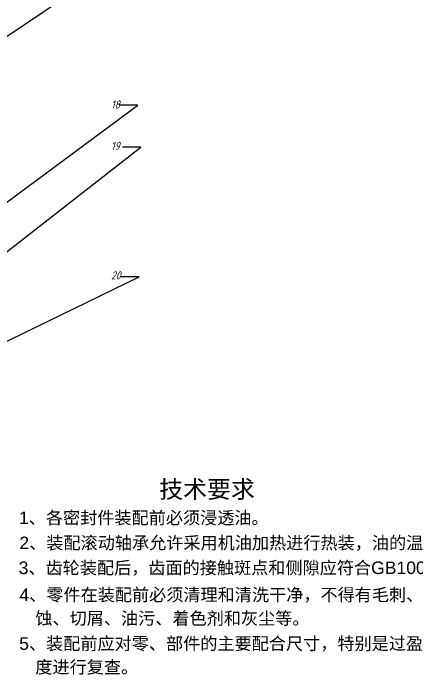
# Model space of a CAD drawing. Header units: millimetres. Extents: x 123 to 1312, y 107 to 948.
# Drawn here: x 552.2 to 709.3, y 303 to 560.6 of the extents above; entities that cross this region are included whole.
import ezdxf

# ---------------------------------------------------------------- set-up
doc = ezdxf.new("R2010")
doc.units = ezdxf.units.MM
doc.layers.add('尺寸', color=4, linetype='Continuous', lineweight=25)
doc.layers.add('文字', color=131, linetype='Continuous', lineweight=35)
doc.styles.add('PDF FangSong_GB2312', font='arial.ttf')
doc.styles.add('工程字-35', font='gbeitc.shx', dxfattribs={"height": 3.5, "bigfont": 'gbcbig.shx'})

msp = doc.modelspace()

# ---------------------------------------------------------------- linework, layer by layer
at = {"layer": '尺寸', "lineweight": 25}
for points in [[(455.244, 486.806), (455.027, 487.911), (600.553, 585.904), (593.311, 585.904)], [(457.521, 418.582), (457.357, 418.618), (600.741, 524.858), (593.498, 524.858)], [(477.183, 411.075), (477.019, 411.111), (601.887, 508.459), (594.645, 508.459)], [(424.886, 371.984), (424.722, 372.02), (601.236, 457.986), (593.993, 457.986)]]:
    msp.add_lwpolyline(points, dxfattribs=at)

# ---------------------------------------------------------------- texts
at = {"layer": '尺寸', "lineweight": 20, "char_height": 3.17, "attachment_point": 1, "style": '工程字-35'}
for s, insert in [('18', (590.304, 526.658)), ('19', (590.304, 510.533)), ('20', (590.304, 460.137))]:
    msp.add_mtext_dynamic_manual_height_columns(s, width=7.00005, gutter_width=11.321, heights=[0], dxfattribs=dict(at, insert=insert))
at = {"layer": '文字', "attachment_point": 4, "style": 'PDF FangSong_GB2312'}
for s, insert, char_height in [('   技术要求', (601.04, 374.872), 6.8301), ('1、各密封件装配前必须浸透油。', (554.417, 363.848), 4.89), ('2、装配滚动轴承允许采用机油加热进行热装，油的温度不得超过100℃。', (554.58, 354.014), 4.89), ('3、齿轮装配后，齿面的接触斑点和侧隙应符合GB10095和GB11365的规定。', (554.288, 344.308), 4.89), ('4、零件在装配前必须清理和清洗干净，不得有毛刺、飞边、氧化皮、锈', (554.58, 333.808), 4.89), ('   蚀、切屑、油污、着色剂和灰尘等。', (555.083, 324.721), 4.89), ('5{\\fSimSun|b0|i0|c134|p2;、装配前应对零、部件的主要配合尺寸，特别是过盈配合尺寸及相关精}', (554.498, 314.805), 4.89), ('   度进行复查。', (555.083, 305.725), 4.89)]:
    msp.add_mtext(s, dxfattribs=dict(at, insert=insert, char_height=char_height))

doc.saveas('drawing.dxf')
